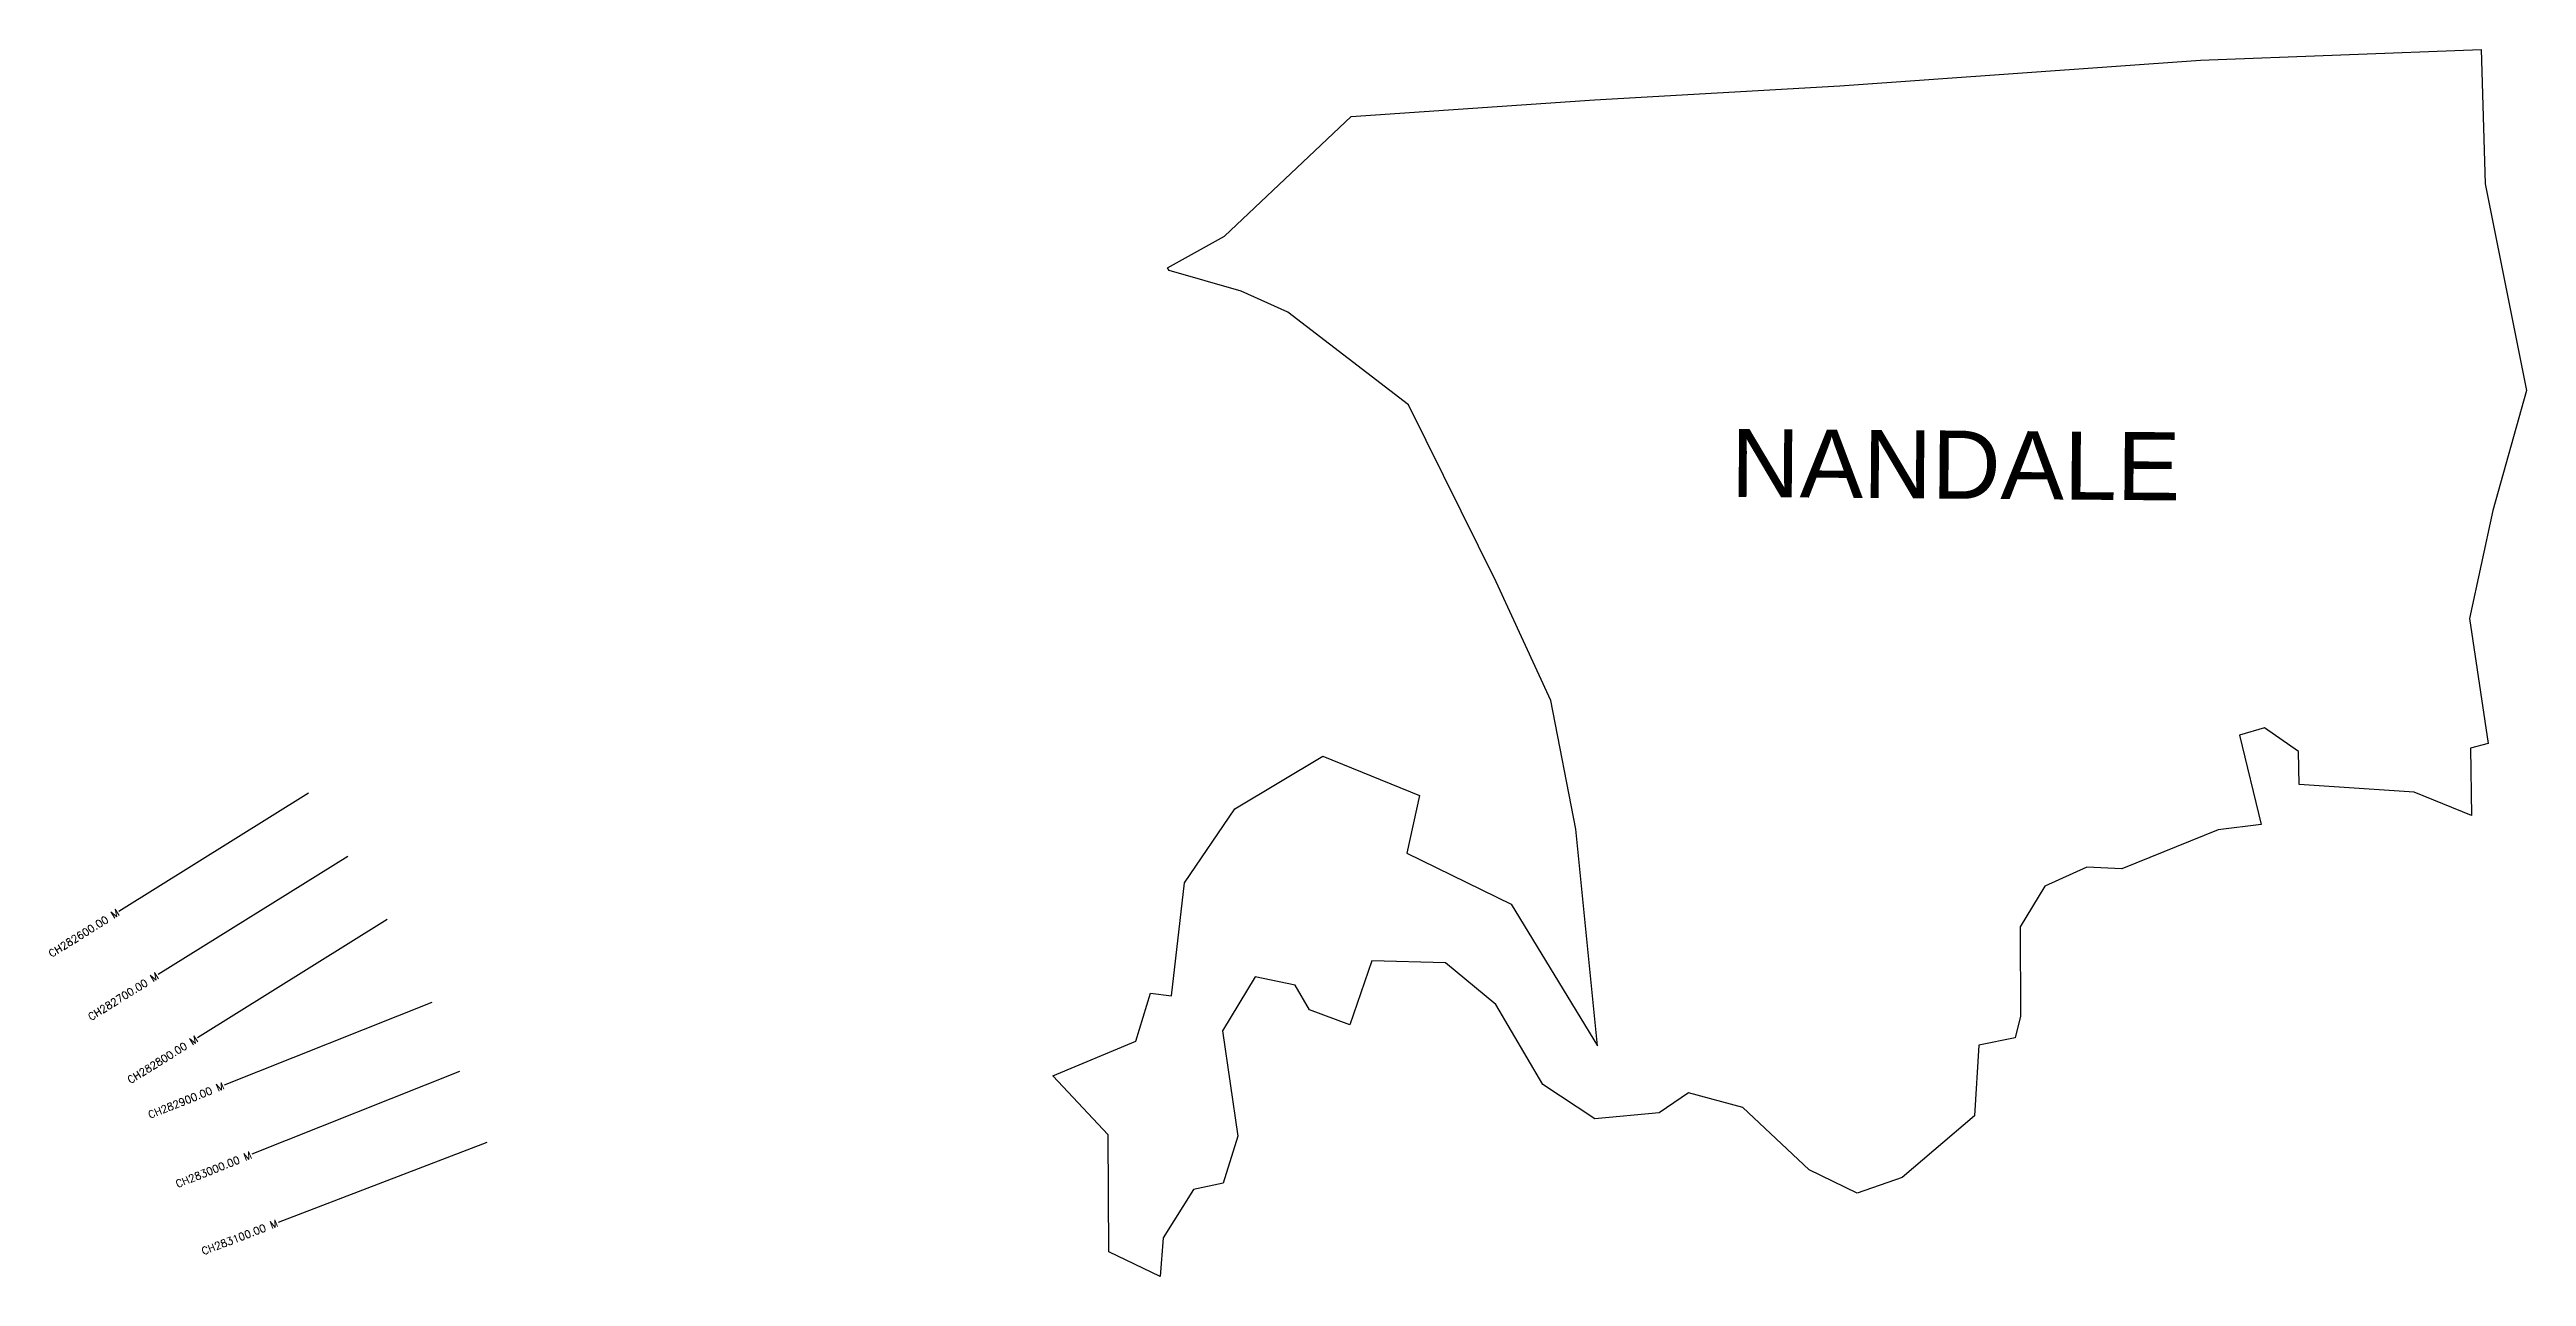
# Model space of a CAD drawing. Header units: metres. Extents: x 286794 to 290120, y 2023021 to 2024668.
import ezdxf
from ezdxf.enums import TextEntityAlignment as Align

# ---------------------------------------------------------------- set-up
doc = ezdxf.new("R2010")
doc.units = ezdxf.units.M
for name, color, linetype in [('CS', 134, 'Continuous'), ('CSMark', 6, 'Continuous'), ('village', 3, 'Continuous'), ('VILLAGE NAME', 250, 'Continuous')]:
    doc.layers.add(name, color=color, linetype=linetype)
doc.styles.get("Standard").update_dxf_attribs({"font": 'simplex.shx'})

msp = doc.modelspace()

# ---------------------------------------------------------------- linework, layer by layer
at = {"color": 6, "flags": 128}
msp.add_lwpolyline([(288297.7, 2024371.3), (288295.6, 2024375.2)], dxfattribs=at)
at = {"layer": 'CS'}
for p, q in [((287142, 2023669.6), (286887.3, 2023510.9)), ((287194.8, 2023584.7), (286940.2, 2023426.1)), ((287247.7, 2023499.9), (286993.1, 2023341.2)), ((287307.7, 2023388.7), (287029, 2023277.7)), ((287344.7, 2023295.8), (287066, 2023184.8)), ((287381.4, 2023200.7), (287101.3, 2023093.2))]:
    msp.add_line(p, q, dxfattribs=at)
at = {"layer": 'village', "color": 6}
for points in [[(288295.6, 2024375.2, 0), (288372, 2024417.6, 0), (288541.9, 2024578.1, 0), (288868.8, 2024600.8, 0), (289198, 2024619.5, 0), (289682.4, 2024654, 0), (290059.4, 2024668.1, 0), (290064.5, 2024487.6, 0), (290120.1, 2024210.5, 0)], [(290120.1, 2024210.5, 0), (290075.1, 2024049.3, 0), (290043.5, 2023904.1, 0), (290068.7, 2023736.4, 0), (290045, 2023729.9, 0), (290046.4, 2023639.5, 0), (289969.4, 2023671, 0), (289814.8, 2023681.3, 0), (289814.2, 2023725.4, 0), (289768.3, 2023757.4, 0), (289734.6, 2023747.7, 0), (289763.8, 2023627.8, 0), (289706, 2023620.4, 0), (289577, 2023568.1, 0), (289529.7, 2023570.3, 0), (289473.3, 2023544.6, 0), (289440.2, 2023490, 0), (289440.6, 2023370.4, 0), (289433.4, 2023341.1, 0), (289385, 2023331.1, 0), (289378.9, 2023236.4, 0), (289281.9, 2023153.5, 0), (289221.5, 2023132.5, 0), (289157.2, 2023163.9, 0), (289068.1, 2023247.8, 0), (288994.9, 2023267.1, 0), (288955.6, 2023240.6, 0), (288869.4, 2023232.4, 0), (288799.4, 2023278.4, 0), (288736.4, 2023386, 0), (288668.7, 2023441.8, 0), (288569.7, 2023444.3, 0), (288540.4, 2023358.5, 0), (288486, 2023378.7, 0), (288467, 2023412, 0), (288413, 2023423.2, 0), (288369.3, 2023350.7, 0), (288389.7, 2023209.1, 0), (288370.1, 2023145.9, 0), (288330.3, 2023137.7, 0), (288289.8, 2023072.5, 0), (288285.8, 2023020.7, 0), (288216.6, 2023053.8, 0), (288216, 2023211, 0), (288141.6, 2023289.9, 0), (288253.1, 2023336.8, 0), (288272.5, 2023401.2, 0), (288300.8, 2023397.4, 0), (288318.4, 2023549.4, 0), (288385.9, 2023648.8, 0), (288504, 2023719.5, 0), (288634, 2023666.6, 0), (288616.7, 2023589.1, 0), (288757, 2023520.8, 0), (288872.6, 2023330.3, 0), (288843.5, 2023621.3, 0), (288810.1, 2023793.9, 0), (288736.9, 2023953.6, 0), (288619.2, 2024191.1, 0), (288457, 2024315.4, 0), (288394.4, 2024343.7, 0), (288297.7, 2024371.3, 0)]]:
    msp.add_polyline3d(points, dxfattribs=at)

# ---------------------------------------------------------------- texts
at = {"layer": 'CSMark'}
for s, rotation, p in [('CH282600.00 M', 31.9313, (286886.5, 2023510.4)), ('CH282700.00 M', 31.9313, (286939.4, 2023425.5)), ('CH282800.00 M', 31.9313, (286992.3, 2023340.7)), ('CH282900.00 M', 21.7175, (287028.1, 2023277.3)), ('CH283000.00 M', 21.7175, (287065.1, 2023184.4)), ('CH283100.00 M', 20.9831, (287100.4, 2023092.9))]:
    msp.add_text(s, height=10, rotation=rotation, dxfattribs=at).set_placement(p, align=Align.MIDDLE_RIGHT)
at = {"layer": 'VILLAGE NAME', "insert": (289052.5, 2024158.9), "char_height": 91.425, "attachment_point": 1, "rotation": 359.5442}
msp.add_mtext_dynamic_manual_height_columns('{\\fArial|b0|i0|c0|p34;NANDALE}', width=661.323, gutter_width=457.1, heights=[0], dxfattribs=at)

doc.saveas('drawing.dxf')
